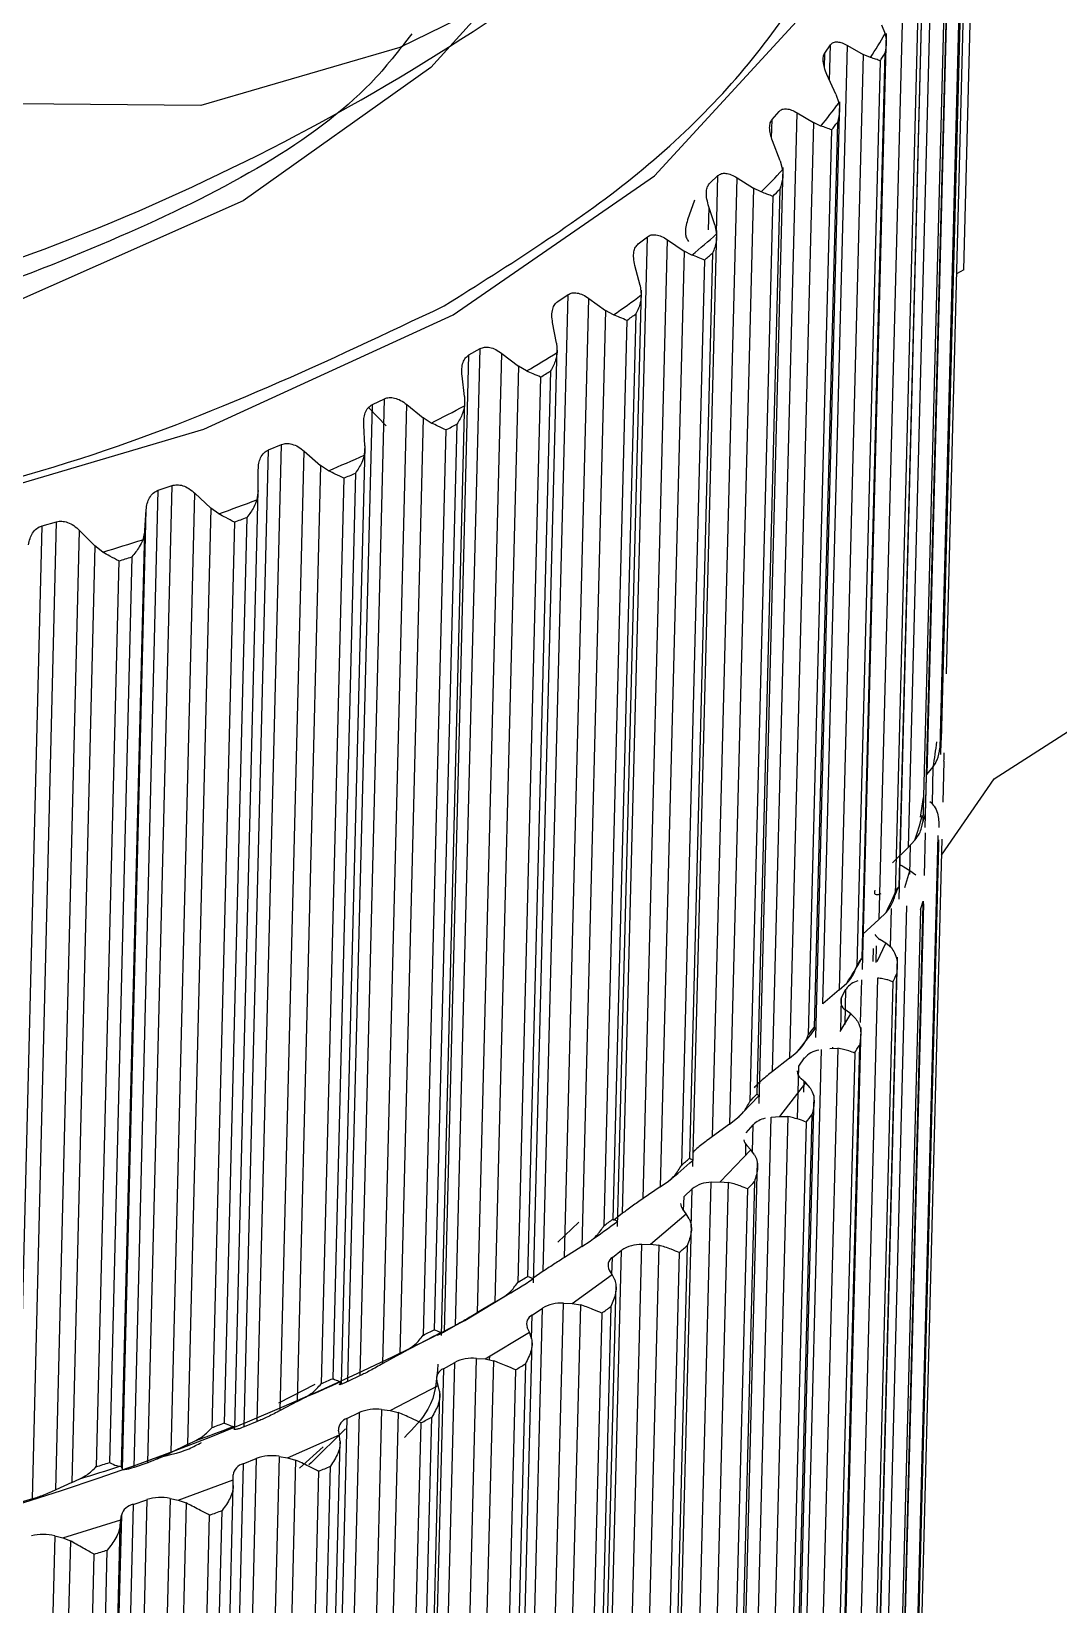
# Model space of a CAD drawing. Header units: millimetres. Extents: x 0 to 279, y 0 to 216.
# Drawn here: x 105.188 to 106.463, y 48.373 to 50.326 of the extents above; entities that cross this region are included whole.
import ezdxf

# ---------------------------------------------------------------- set-up
doc = ezdxf.new("R2010")
doc.units = ezdxf.units.MM

msp = doc.modelspace()

# ---------------------------------------------------------------- linework, layer by layer
at = {"color": 7, "linetype": 'Continuous', "lineweight": 25}
for p, q in [((106.3524, 50.6514), (106.3234, 49.5285)), ((106.3168, 49.4282), (106.3468, 50.5897)), ((106.3292, 50.5648), (106.2993, 49.4036)), ((106.3446, 50.5591), (106.3157, 49.4361)), ((106.3462, 50.5693), (106.3172, 49.4463)), ((106.2974, 49.3378), (106.3274, 50.4995)), ((106.3265, 50.4778), (106.2975, 49.3545)), ((106.3453, 50.0303), (106.3571, 50.4894)), ((106.3061, 50.474), (106.2762, 49.3127)), ((106.3235, 50.4676), (106.2945, 49.3444)), ((106.2649, 49.2487), (106.2948, 50.4106)), ((106.2698, 50.3848), (106.2399, 49.2233)), ((106.2935, 50.3875), (106.2645, 49.2641)), ((106.289, 50.3776), (106.2601, 49.2542)), ((106.2195, 49.1615), (106.2494, 50.3236)), ((106.2429, 50.3343), (106.2475, 50.3233)), ((106.1701, 49.1187), (106.2007, 50.309)), ((106.1727, 50.2994), (106.1799, 50.3097)), ((106.2007, 50.309), (106.2205, 50.2976)), ((106.2205, 50.2976), (106.1906, 49.136)), ((106.2414, 50.2895), (106.2125, 49.1659)), ((106.2473, 50.2992), (106.2185, 49.1756)), ((106.2294, 50.2938), (106.2205, 50.2976)), ((106.1863, 50.2485), (106.1754, 50.2727)), ((106.1863, 50.2485), (106.1901, 50.2374)), ((106.1073, 50.217), (106.116, 50.2269)), ((106.1078, 49.0348), (106.1383, 50.2252)), ((106.1383, 50.2252), (106.1585, 50.213)), ((106.1615, 49.0768), (106.1913, 50.239)), ((106.1585, 50.213), (106.1287, 49.0512)), ((106.1678, 50.2088), (106.1585, 50.213)), ((106.1884, 50.2133), (106.1595, 49.0895)), ((106.1172, 50.1657), (106.1078, 50.1903)), ((106.181, 50.2039), (106.1522, 49.0802)), ((106.1172, 50.1657), (106.1203, 50.1543)), ((106.0299, 50.1378), (106.04, 50.1473)), ((106.0912, 48.995), (106.1209, 50.1573)), ((106.0333, 48.9541), (106.0637, 50.1446)), ((106.0842, 50.1315), (106.0545, 48.9695)), ((106.0637, 50.1446), (106.0842, 50.1315)), ((106.0938, 50.1269), (106.0842, 50.1315)), ((106.1169, 50.1304), (106.0882, 49.0065)), ((106.0111, 50.1167), (106.0024, 50.0922)), ((106.036, 50.0862), (106.0281, 50.1111)), ((106.1082, 50.1214), (106.0795, 48.9975)), ((105.9217, 48.8586), (105.9525, 50.0713)), ((105.941, 50.0623), (105.9525, 50.0713)), ((105.9471, 48.8769), (105.9774, 50.0676)), ((105.9774, 50.0676), (105.9981, 50.0536)), ((106.0103, 48.9654), (106.0387, 50.0791)), ((106.036, 50.0862), (106.0384, 50.0747)), ((105.9981, 50.0536), (105.9685, 48.8915)), ((106.0078, 50.0486), (105.9981, 50.0536)), ((106.0334, 50.051), (106.0047, 48.9269)), ((105.9433, 50.0106), (105.9369, 50.0358)), ((106.0234, 50.0424), (105.9947, 48.9183)), ((106.3453, 50.0303), (106.3362, 50.0252)), ((105.9433, 50.0106), (105.9449, 49.9991)), ((105.8232, 48.7866), (105.8539, 49.9996)), ((105.8412, 49.9911), (105.8539, 49.9996)), ((105.8497, 48.8039), (105.8799, 49.9947)), ((105.8799, 49.9947), (105.9006, 49.9798)), ((105.9167, 48.8893), (105.945, 50.0049)), ((105.9006, 49.9798), (105.8711, 48.8175)), ((105.9105, 49.9743), (105.9006, 49.9798)), ((105.9383, 49.9755), (105.9097, 48.8514)), ((105.8396, 49.9393), (105.8348, 49.9648)), ((105.927, 49.9674), (105.8985, 48.8432)), ((105.7143, 48.7193), (105.7449, 49.9324)), ((105.7309, 49.9245), (105.7449, 49.9324)), ((105.8112, 48.7722), (105.8406, 49.935)), ((105.8396, 49.9393), (105.8403, 49.9278)), ((105.7004, 48.7114), (105.7309, 49.9245)), ((105.7417, 48.7354), (105.7718, 49.9264)), ((105.7718, 49.9264), (105.7924, 49.9106)), ((105.7255, 49.8729), (105.7223, 49.8986)), ((105.7924, 49.9106), (105.7631, 48.7481)), ((105.8198, 49.897), (105.7914, 48.7727)), ((105.8024, 49.9047), (105.7924, 49.9106)), ((105.8323, 49.9046), (105.8038, 48.7803)), ((105.7255, 49.8729), (105.7255, 49.8614)), ((105.5806, 48.6497), (105.611, 49.8629)), ((105.5957, 48.657), (105.6262, 49.8702)), ((105.611, 49.8629), (105.6262, 49.8702)), ((105.6238, 48.6719), (105.6537, 49.863)), ((105.6537, 49.863), (105.6742, 49.8463)), ((105.6967, 48.707), (105.726, 49.8699)), ((105.6018, 49.8117), (105.6003, 49.8375)), ((105.6742, 49.8463), (105.645, 48.6838)), ((105.6842, 49.84), (105.6742, 49.8463)), ((105.7159, 49.8385), (105.6876, 48.7141)), ((105.4681, 48.6001), (105.4984, 49.8134)), ((105.4822, 49.8068), (105.4984, 49.8134)), ((105.7024, 49.8315), (105.6741, 48.7071)), ((105.4519, 48.5935), (105.4822, 49.8068)), ((105.4967, 48.6138), (105.5265, 49.805)), ((105.5265, 49.805), (105.5466, 49.7874)), ((105.5728, 48.6471), (105.6019, 49.8101)), ((105.6018, 49.8117), (105.601, 49.8002)), ((105.4692, 49.7561), (105.4693, 49.7819)), ((105.5466, 49.7874), (105.5175, 48.6248)), ((105.5566, 49.7807), (105.5466, 49.7874)), ((105.59, 49.7778), (105.5618, 48.6533)), ((105.3151, 48.5431), (105.3452, 49.7565)), ((105.3322, 48.5489), (105.3623, 49.7624)), ((105.3452, 49.7565), (105.3623, 49.7624)), ((105.4402, 48.5928), (105.4692, 49.7559)), ((105.4692, 49.7561), (105.4676, 49.7447)), ((105.5754, 49.7714), (105.5473, 48.6468)), ((105.3612, 48.5614), (105.3908, 49.7528)), ((105.3908, 49.7528), (105.4105, 49.7343)), ((105.1889, 48.5039), (105.2189, 49.7174)), ((105.2009, 49.7124), (105.2189, 49.7174)), ((105.3008, 48.5408), (105.3303, 49.7322)), ((105.3285, 49.7065), (105.3303, 49.7322)), ((105.4105, 49.7343), (105.3816, 48.5716)), ((105.4203, 49.7271), (105.4105, 49.7343)), ((105.4397, 49.717), (105.4117, 48.5924)), ((105.4552, 49.7228), (105.4272, 48.5981)), ((105.171, 48.4988), (105.2009, 49.7124)), ((105.2182, 48.5151), (105.2476, 49.7066)), ((105.2476, 49.7066), (105.2666, 49.6873)), ((105.2997, 48.5437), (105.3285, 49.7065)), ((105.3285, 49.7065), (105.3261, 49.6951)), ((105.2666, 49.6873), (105.2379, 48.5245)), ((105.2763, 49.6797), (105.2666, 49.6873)), ((105.2962, 49.6688), (105.2683, 48.544)), ((105.3125, 49.6738), (105.2846, 48.549)), ((106.2993, 49.4036), (106.3072, 49.413)), ((106.3206, 49.4201), (106.3193, 49.3691)), ((106.2917, 49.3504), (106.2954, 49.3751)), ((106.3129, 49.3276), (106.2732, 47.7884)), ((106.2762, 49.3127), (106.2569, 49.2938)), ((106.2743, 47.7806), (106.3141, 49.3223)), ((106.2762, 49.3127), (106.2846, 49.3218)), ((106.3181, 49.3233), (106.2809, 47.8811)), ((106.2784, 49.284), (106.2707, 49.2883)), ((106.2722, 49.2632), (106.2784, 49.284)), ((106.2857, 49.2786), (106.2784, 49.284)), ((106.2743, 49.2403), (106.2337, 47.6648)), ((106.2399, 49.2233), (106.2488, 49.232)), ((106.2917, 49.236), (106.252, 47.6965)), ((106.2549, 47.69), (106.295, 49.2427)), ((106.2947, 49.2461), (106.255, 47.7066)), ((106.2399, 49.2233), (106.2199, 49.2053)), ((106.2379, 49.1711), (106.2483, 49.1942)), ((106.2483, 49.1942), (106.2412, 49.1988)), ((106.255, 49.1885), (106.2483, 49.1942)), ((106.2225, 47.6006), (106.2631, 49.1767)), ((106.238, 49.1508), (106.1975, 47.5752)), ((106.2617, 49.1556), (106.2221, 47.616)), ((106.1906, 49.136), (106.1701, 49.1187)), ((106.1906, 49.136), (106.1999, 49.1442)), ((106.1934, 49.1266), (106.199, 49.1371)), ((106.2573, 49.1457), (106.2176, 47.606)), ((106.2051, 49.1062), (106.1987, 49.111)), ((106.1918, 49.0843), (106.2051, 49.1062)), ((106.2112, 49.1002), (106.2051, 49.1062)), ((106.1772, 47.5132), (106.2177, 49.0895)), ((106.1278, 47.4704), (106.1687, 49.0619)), ((106.1287, 49.0512), (106.1383, 49.0591)), ((106.1405, 49.0412), (106.1476, 49.0515)), ((106.1888, 49.0635), (106.1483, 47.4876)), ((106.2098, 49.0574), (106.1702, 47.5175)), ((106.2157, 49.0671), (106.1761, 47.5272)), ((106.179, 49.0634), (106.1888, 49.0635)), ((106.1287, 49.0512), (106.1078, 49.0348)), ((106.1169, 48.979), (106.1492, 49.0205)), ((106.1492, 49.0205), (106.1435, 49.0255)), ((106.1546, 49.0143), (106.1492, 49.0205)), ((106.1192, 47.4282), (106.1597, 49.0047)), ((106.0545, 48.9695), (106.0644, 48.977)), ((106.0656, 47.3862), (106.1063, 48.9779)), ((106.1269, 48.9787), (106.0865, 47.4026)), ((106.1063, 48.9779), (106.1169, 48.979)), ((106.1169, 48.979), (106.1269, 48.9787)), ((106.1568, 48.981), (106.1173, 47.4409)), ((106.009, 48.9166), (106.0103, 48.9654)), ((106.0545, 48.9695), (106.0333, 48.9541)), ((106.0752, 48.9586), (106.0838, 48.9685)), ((106.1494, 48.9717), (106.1099, 47.4315)), ((106.0426, 48.8978), (106.0809, 48.9376)), ((106.0809, 48.9376), (106.0759, 48.9429)), ((106.0856, 48.9312), (106.0809, 48.9376)), ((106.049, 47.3462), (106.0893, 48.9229)), ((105.9685, 48.8915), (105.9786, 48.8985)), ((105.9912, 47.3052), (106.0318, 48.8972)), ((106.0527, 48.897), (106.0124, 47.3207)), ((106.0318, 48.8972), (106.0426, 48.8978)), ((106.0426, 48.8978), (106.0527, 48.897)), ((106.0854, 48.898), (106.046, 47.3576)), ((105.9155, 48.8422), (105.9167, 48.8893)), ((105.9685, 48.8915), (105.9471, 48.8769)), ((105.9979, 48.8793), (106.0079, 48.8888)), ((106.0767, 48.8889), (106.0373, 47.3486)), ((105.9217, 48.8586), (105.9102, 48.8496)), ((105.9564, 48.8201), (106.0005, 48.8581)), ((106.0005, 48.8581), (105.9963, 48.8636)), ((106.0045, 48.8516), (106.0005, 48.8581)), ((105.9682, 47.3162), (106.0072, 48.8445)), ((105.8711, 48.8175), (105.8497, 48.8039)), ((105.8711, 48.8175), (105.8814, 48.8241)), ((105.9051, 47.2279), (105.9456, 48.82)), ((105.9666, 48.8189), (105.9265, 47.2424)), ((105.9456, 48.82), (105.9564, 48.8201)), ((105.9564, 48.8201), (105.9666, 48.8189)), ((106.0019, 48.8184), (105.9627, 47.2778)), ((105.8798, 47.2095), (105.9205, 48.8127)), ((105.9091, 48.8037), (105.9205, 48.8127)), ((105.992, 48.8098), (105.9527, 47.2692)), ((105.8232, 48.7866), (105.8105, 48.7782)), ((105.8591, 48.7466), (105.9087, 48.7825)), ((105.9087, 48.7825), (105.9052, 48.7881)), ((105.9119, 48.7758), (105.9087, 48.7825)), ((105.726, 48.7256), (105.7839, 48.7606)), ((105.8748, 47.24), (105.9136, 48.7701)), ((105.7631, 48.7481), (105.7417, 48.7354)), ((105.7631, 48.7481), (105.7734, 48.7543)), ((105.7815, 47.1374), (105.8221, 48.7407)), ((105.8079, 47.1546), (105.8482, 48.7469)), ((105.8093, 48.7323), (105.8221, 48.7407)), ((105.8693, 48.745), (105.8293, 47.1682)), ((105.8482, 48.7469), (105.8591, 48.7466)), ((105.8591, 48.7466), (105.8693, 48.745)), ((105.907, 48.7428), (105.8679, 47.202)), ((105.8958, 48.7347), (105.8566, 47.1939)), ((105.6924, 48.7075), (105.6962, 48.7104)), ((105.6965, 48.7109), (105.6962, 48.7104)), ((105.7143, 48.7193), (105.7004, 48.7114)), ((105.7511, 48.6777), (105.8059, 48.7112)), ((105.7694, 47.1227), (105.8093, 48.7001)), ((105.8059, 48.7112), (105.8032, 48.717)), ((105.8083, 48.7044), (105.8059, 48.7112)), ((105.645, 48.6838), (105.6238, 48.6719)), ((105.645, 48.6838), (105.6553, 48.6895)), ((105.7566, 48.6765), (105.7567, 48.6811)), ((105.6992, 48.6655), (105.6588, 47.062)), ((105.6728, 47.0699), (105.7132, 48.6734)), ((105.6992, 48.6655), (105.7132, 48.6734)), ((105.7001, 47.0859), (105.7403, 48.6784)), ((105.7612, 48.6756), (105.7214, 47.0987)), ((105.7403, 48.6784), (105.7511, 48.6777)), ((105.7887, 48.6641), (105.7497, 47.1231)), ((105.7511, 48.6777), (105.7612, 48.6756)), ((105.8011, 48.6717), (105.7621, 47.1308)), ((105.4948, 48.6233), (105.5401, 48.6465)), ((105.5704, 48.6463), (105.5727, 48.6491)), ((105.5721, 48.6497), (105.5727, 48.6491)), ((105.5957, 48.657), (105.5806, 48.6497)), ((105.6331, 48.6137), (105.6927, 48.6447)), ((105.6927, 48.6447), (105.6909, 48.6506)), ((105.6944, 48.6379), (105.6927, 48.6447)), ((105.5175, 48.6248), (105.4967, 48.6138)), ((105.5175, 48.6248), (105.5278, 48.6301)), ((105.6551, 47.0574), (105.6949, 48.6349)), ((105.5795, 48.6038), (105.5393, 47.0001)), ((105.5946, 48.6111), (105.5543, 47.0074)), ((105.5795, 48.6038), (105.5946, 48.6111)), ((105.6224, 48.6149), (105.5824, 47.0222)), ((105.6431, 48.6112), (105.6035, 47.0341)), ((105.6224, 48.6149), (105.6331, 48.6137)), ((105.6331, 48.6137), (105.6431, 48.6112)), ((105.6461, 47.0644), (105.6849, 48.6055)), ((105.4389, 48.594), (105.4402, 48.5934)), ((105.4396, 48.5906), (105.4402, 48.5934)), ((105.4681, 48.6001), (105.4519, 48.5935)), ((105.5058, 48.5551), (105.57, 48.5835)), ((105.57, 48.5835), (105.569, 48.5893)), ((105.5708, 48.5765), (105.57, 48.5835)), ((105.6326, 47.0573), (105.6714, 48.5985)), ((105.3816, 48.5716), (105.3612, 48.5614)), ((105.3816, 48.5716), (105.3917, 48.5764)), ((105.5204, 48.5423), (105.55, 48.5688)), ((105.5314, 46.9973), (105.571, 48.575)), ((105.2976, 48.5444), (105.2997, 48.5437)), ((105.3008, 48.5408), (105.2997, 48.5437)), ((105.3322, 48.5489), (105.3151, 48.5431)), ((105.4508, 48.5476), (105.4108, 46.9438)), ((105.4669, 48.5542), (105.4269, 46.9503)), ((105.4508, 48.5476), (105.4669, 48.5542)), ((105.4953, 48.5568), (105.4555, 46.964)), ((105.5157, 48.5522), (105.4763, 46.9749)), ((105.4953, 48.5568), (105.5058, 48.5551)), ((105.5058, 48.5551), (105.5157, 48.5522)), ((105.5205, 47.0034), (105.5591, 48.5447)), ((105.2379, 48.5245), (105.2182, 48.5151)), ((105.2379, 48.5245), (105.2479, 48.5289)), ((105.3701, 48.5023), (105.4383, 48.5278)), ((105.4383, 48.5278), (105.4382, 48.5337)), ((105.4384, 48.5208), (105.4383, 48.5278)), ((105.506, 46.9969), (105.5446, 48.5382)), ((105.3991, 46.9428), (105.4384, 48.5207)), ((105.1889, 48.5039), (105.171, 48.4988)), ((105.314, 48.4972), (105.2742, 46.8932)), ((105.3311, 48.503), (105.2912, 46.899)), ((105.314, 48.4972), (105.3311, 48.503)), ((105.3598, 48.5045), (105.3202, 46.9115)), ((105.3798, 48.499), (105.3405, 46.9216)), ((105.3598, 48.5045), (105.3701, 48.5023)), ((105.3701, 48.5023), (105.3798, 48.499)), ((105.3861, 46.9481), (105.4245, 48.4895)), ((105.2267, 48.4556), (105.2986, 48.478)), ((105.2588, 46.8936), (105.2979, 48.4711)), ((105.2994, 48.4839), (105.2599, 46.8908)), ((105.2979, 48.4711), (105.2986, 48.478)), ((105.2986, 48.478), (105.2994, 48.4839)), ((105.3707, 46.9423), (105.409, 48.4838)), ((105.2168, 48.4582), (105.1774, 46.8651)), ((105.2361, 48.4519), (105.1971, 46.8743)), ((105.2168, 48.4582), (105.2267, 48.4556)), ((105.2267, 48.4556), (105.2361, 48.4519)), ((105.2275, 46.8938), (105.2656, 48.4354)), ((105.2437, 46.8989), (105.2819, 48.4404))]:
    msp.add_line(p, q, dxfattribs=at)
at = {"color": 8, "linetype": 'Continuous', "lineweight": 25}
for p, q in [((106.1787, 50.2654), (106.1799, 50.3097)), ((106.1723, 50.2812), (106.1727, 50.2994)), ((106.1067, 50.1936), (106.1073, 50.217)), ((106.0382, 50.0756), (106.04, 50.1473)), ((106.0285, 50.0797), (106.0292, 50.1077)), ((105.6281, 49.8367), (105.6062, 49.8592)), ((106.3069, 49.4126), (106.3058, 49.3671)), ((106.2974, 49.3312), (106.296, 49.2781)), ((106.3138, 49.3152), (106.2747, 47.7987)), ((106.2781, 49.2799), (106.279, 49.3158)), ((106.2542, 49.1892), (106.2554, 49.237)), ((106.2951, 49.2429), (106.2568, 47.756)), ((106.2363, 49.1701), (106.2369, 49.1906)), ((106.2326, 49.1711), (106.233, 49.1873)), ((106.1979, 49.0931), (106.199, 49.1371)), ((106.2171, 49.0956), (106.2185, 49.1484)), ((106.1924, 49.0853), (106.1934, 49.1266)), ((106.1826, 49.0634), (106.1826, 49.065)), ((106.1388, 48.9757), (106.1405, 49.0412)), ((106.1465, 49.0089), (106.1469, 49.0225)), ((106.0829, 48.9348), (106.0838, 48.9685)), ((106.0745, 48.9309), (106.0748, 48.9441)), ((105.9974, 48.8621), (105.9979, 48.8793)), ((106.0067, 48.8411), (106.0079, 48.8888)), ((105.8413, 48.8229), (105.8674, 48.8475)), ((105.9085, 48.7827), (105.9091, 48.8037)), ((105.8086, 48.7026), (105.8093, 48.7323))]:
    msp.add_line(p, q, dxfattribs=at)
at = {"color": 8, "linetype": 'Continuous', "lineweight": 25, "flags": 128}
for points in [[(105.7696, 50.3677), (105.6452, 50.3062), (105.3981, 50.2342), (105.1701, 50.2365), (104.9716, 50.3132), (104.8122, 50.4608), (104.6993, 50.6725), (104.6382, 50.9385), (104.6319, 51.2462), (104.6808, 51.5813), (104.7826, 51.9281), (104.9325, 52.2702), (105.1235, 52.5915), (105.3466, 52.8769), (105.5912, 53.113), (105.8459, 53.2887)], [(102.0758, 50.8936), (102.0716, 50.7786), (102.1248, 50.557), (102.2569, 50.3437), (102.4628, 50.1468), (102.7347, 49.9742), (103.0622, 49.8323), (103.4328, 49.7268), (103.8319, 49.6619), (104.2443, 49.6399), (104.6539, 49.6619), (105.0448, 49.7268), (105.4019, 49.8323), (105.7114, 49.9742), (105.9613, 50.1468), (106.1421, 50.3437), (106.247, 50.557), (106.2724, 50.7716)]]:
    msp.add_lwpolyline(points, dxfattribs=at)
at = {"color": 7, "linetype": 'Continuous', "lineweight": 25, "flags": 128}
for points in [[(105.7988, 50.409), (105.6834, 50.2815), (105.4505, 50.1159), (105.1532, 49.9837), (104.8065, 49.8917), (104.4276, 49.8444), (104.0359, 49.8444), (103.6511, 49.8917), (103.2926, 49.9837), (102.9784, 50.1159)], [(106.3176, 49.3032), (106.383, 49.3981), (106.5283, 49.4911), (106.7108, 49.5045), (106.9119, 49.437), (107.1112, 49.2954), (107.2883, 49.0939), (107.4252, 48.8532), (107.5078, 48.5978)], [(106.2707, 49.2883), (106.2682, 49.2899), (106.266, 49.2915)], [(105.5777, 48.5908), (105.5351, 48.5489), (105.532, 48.5461)]]:
    msp.add_lwpolyline(points, dxfattribs=at)
at = {"color": 7, "linetype": 'Continuous', "lineweight": 25}
for centre, radius, start, end in [((104.2227, 52.6476), 2.771, 289.9732, 313.9846), ((105.5146, 50.7519), 0.849, 327.3483, 329.6835), ((105.5182, 50.739), 0.8515, 328.1359, 328.8992), ((105.4085, 50.826), 0.9785, 320.8924, 323.0174), ((105.4119, 50.8133), 0.9813, 321.6093, 322.3039), ((105.2878, 50.9316), 1.1389, 315.0465, 316.9673), ((105.2908, 50.9192), 1.1422, 315.6945, 316.3224), ((105.1573, 51.0704), 1.3295, 309.7709, 311.5038), ((105.16, 51.0585), 1.3334, 310.3556, 310.9221), ((105.0225, 51.2422), 1.548, 305.0072, 306.5733), ((105.0247, 51.2308), 1.5525, 305.5357, 306.0476), ((104.8885, 51.4445), 1.7907, 300.6905, 302.112), ((104.8903, 51.4336), 1.7959, 301.1702, 301.6348), ((104.7601, 51.6727), 2.0525, 296.7571, 298.0552), ((104.7616, 51.6625), 2.0585, 297.1951, 297.6195), ((104.6418, 51.9204), 2.3271, 293.1481, 294.3421), ((104.6429, 51.9109), 2.3339, 293.5509, 293.9412), ((104.5369, 52.1797), 2.6068, 289.8106, 290.9178), ((104.5377, 52.1709), 2.6144, 290.1841, 290.546), ((104.4479, 52.4414), 2.8833, 286.6985, 287.7339), ((104.4484, 52.4334), 2.8917, 287.0478, 287.3862), ((105.6695, 49.5239), 0.6473, 350.1332, 352.9302), ((105.6745, 49.5367), 0.6491, 351.0753, 351.9896), ((105.681, 49.4273), 0.6397, 359.3604, 0.2835), ((105.6322, 49.5326), 0.6856, 342.0937, 344.786), ((105.637, 49.5454), 0.6876, 343.0003, 343.8804), ((105.5689, 49.5565), 0.7534, 334.4835, 337.0125), ((105.5735, 49.5695), 0.7555, 335.3348, 336.1615), ((105.6339, 49.437), 0.6878, 343.0046, 343.8845), ((106.2512, 49.2155), 0.0195, 212.4916, 239.1413), ((105.4825, 49.6026), 0.8513, 327.4269, 329.7585), ((105.4869, 49.6156), 0.8537, 328.2115, 328.9737), ((105.5704, 49.461), 0.7558, 335.3409, 336.1674), ((106.2197, 49.1228), 0.0251, 103.8996, 145.2147), ((106.2045, 49.1216), 0.0121, 155.863, 241.2777), ((105.3769, 49.6761), 0.9801, 320.9778, 323.101), ((105.381, 49.6894), 0.9829, 321.6921, 322.3862), ((106.1698, 49.0321), 0.0294, 99.1385, 138.9101), ((105.4838, 49.5072), 0.8539, 328.2188, 328.9809), ((106.1511, 49.0357), 0.0127, 181.4338, 232.7854), ((105.2566, 49.781), 1.1397, 315.1343, 317.0547), ((105.2603, 49.7946), 1.143, 315.7802, 316.408), ((106.1047, 48.9477), 0.0295, 101.6774, 135.1469), ((105.378, 49.5809), 0.983, 321.7001, 322.3941), ((106.0848, 48.952), 0.0127, 190.1133, 225.5799), ((105.1267, 49.9189), 1.3293, 309.8576, 311.5912), ((105.13, 49.9329), 1.3331, 310.4406, 311.0073), ((106.0321, 48.8583), 0.0389, 90.3269, 128.3574), ((105.2574, 49.686), 1.1431, 315.7885, 316.4162), ((106.005, 48.8709), 0.0113, 179.8971, 219.821), ((104.9923, 50.0895), 1.5465, 305.0904, 306.6579), ((104.9952, 50.1041), 1.551, 305.6174, 306.1298), ((105.9445, 48.7773), 0.0427, 88.4251, 124.0862), ((105.1271, 49.8243), 1.3331, 310.4488, 311.0155), ((105.915, 48.794), 0.0114, 121.4537, 210.6761), ((104.8613, 50.3056), 1.793, 301.247, 301.7123), ((104.8588, 50.2904), 1.7877, 300.7685, 302.1918), ((105.8454, 48.7006), 0.0464, 86.4848, 120.2108), ((104.9924, 49.9953), 1.5509, 305.6253, 306.1377), ((104.1895, 51.6678), 3.3192, 243.4612, 297.5749), ((105.8145, 48.7213), 0.0121, 115.5385, 200.9115), ((104.731, 50.517), 2.048, 296.8287, 298.129), ((104.7331, 50.5329), 2.0541, 297.2658, 297.6908), ((105.7039, 48.6531), 0.0133, 110.7893, 190.98), ((105.7355, 48.629), 0.0497, 84.4963, 116.6723), ((104.8585, 50.1967), 1.7928, 301.2544, 301.7197), ((104.613, 50.7631), 2.3208, 293.2125, 294.409), ((104.6148, 50.7797), 2.3278, 293.6147, 294.0058), ((105.5838, 48.5897), 0.0148, 107.0205, 181.2431), ((105.6155, 48.5628), 0.0526, 82.4498, 113.4195), ((104.7303, 50.4239), 2.0537, 297.2726, 297.6977), ((104.5085, 51.0205), 2.5988, 289.8676, 290.9773), ((104.51, 51.038), 2.6065, 290.2406, 290.6034), ((104.4199, 51.2805), 2.8734, 286.7478, 287.7858), ((104.421, 51.2987), 2.8821, 287.0967, 287.436), ((105.4548, 48.5313), 0.0168, 103.9939, 171.9866), ((105.4861, 48.5027), 0.0549, 80.3342, 110.409), ((104.6121, 50.6705), 2.3272, 293.6209, 294.012), ((105.3482, 48.4491), 0.0566, 78.1372, 107.6038), ((105.3178, 48.4784), 0.0192, 101.4782, 163.3968), ((104.5073, 50.9286), 2.6058, 290.2461, 290.6089), ((105.2027, 48.4023), 0.0576, 75.8439, 104.9724), ((104.4184, 51.1891), 2.8811, 287.1015, 287.4408)]:
    msp.add_arc(centre, radius, start, end, dxfattribs=at)
at = {"color": 8, "linetype": 'Continuous', "lineweight": 25}
for points, knots in [([(102.1103, 50.8847), (102.1006, 50.8512), (102.0582, 50.704), (102.1808, 50.441), (102.4584, 50.1424), (102.8796, 49.902), (103.4076, 49.729), (104.0291, 49.6414), (104.6706, 49.6605), (105.2575, 49.7752), (105.5563, 49.9172), (105.7002, 49.9855)], [0, 0, 0, 0, 0.037101, 0.16301, 0.283251, 0.394859, 0.512164, 0.636768, 0.76334, 0.886037, 1, 1, 1, 1]), ([(105.7002, 49.9855), (105.7819, 50.0369), (105.9501, 50.1427), (106.1318, 50.3362), (106.237, 50.5525), (106.2767, 50.7082), (106.2561, 50.7863), (106.2558, 50.7875)], [0, 0, 0, 0, 0.232097, 0.478096, 0.734323, 0.995987, 1, 1, 1, 1]), ([(105.6599, 50.3231), (105.6439, 50.3025), (105.5687, 50.2056), (105.3118, 50.0664), (104.9066, 49.9231), (104.4066, 49.8523), (103.882, 49.8677), (103.3913, 49.9612), (103.1328, 50.0769), (103.0083, 50.1326)], [0, 0, 0, 0, 0.040409, 0.189831, 0.34688, 0.513702, 0.683157, 0.847425, 1, 1, 1, 1]), ([(105.6921, 48.6712), (105.691, 48.652), (105.6892, 48.6197), (105.662, 48.5918), (105.6509, 48.5804)], [0, 0, 0, 0, 0.593627, 1, 1, 1, 1])]:
    msp.add_open_spline(points, degree=3, knots=knots, dxfattribs=at)
at = {"color": 7, "linetype": 'Continuous', "lineweight": 25}
for points, knots in [([(106.2475, 50.3233), (106.2482, 50.3201), (106.2499, 50.3122), (106.2483, 50.304), (106.2473, 50.2992)], [0, 0, 0, 0, 0.4063641, 1, 1, 1, 1]), ([(106.1799, 50.3097), (106.181, 50.3108), (106.1832, 50.3131), (106.1884, 50.3135), (106.1943, 50.3123), (106.1985, 50.3101), (106.2007, 50.309)], [0, 0, 0, 0, 0.236409, 0.485586, 0.733077, 1, 1, 1, 1]), ([(106.1754, 50.2727), (106.1742, 50.2756), (106.172, 50.2812), (106.1706, 50.2888), (106.1706, 50.2952), (106.172, 50.298), (106.1727, 50.2994)], [0, 0, 0, 0, 0.28775, 0.55422, 0.783666, 1, 1, 1, 1]), ([(106.2414, 50.2895), (106.2399, 50.2902), (106.2373, 50.2915), (106.2317, 50.2931), (106.2294, 50.2938)], [0, 0, 0, 0, 0.5936359, 1, 1, 1, 1]), ([(106.116, 50.2269), (106.1172, 50.2279), (106.1197, 50.2301), (106.1253, 50.2303), (106.1316, 50.2289), (106.136, 50.2265), (106.1383, 50.2252)], [0, 0, 0, 0, 0.231036, 0.474113, 0.726954, 1, 1, 1, 1]), ([(106.1901, 50.2374), (106.1906, 50.2341), (106.1918, 50.2262), (106.1896, 50.2181), (106.1884, 50.2133)], [0, 0, 0, 0, 0.406364, 1, 1, 1, 1]), ([(106.1078, 50.1903), (106.1068, 50.1932), (106.1048, 50.1988), (106.104, 50.2065), (106.1047, 50.2129), (106.1065, 50.2156), (106.1073, 50.217)], [0, 0, 0, 0, 0.28775, 0.55422, 0.783666, 1, 1, 1, 1]), ([(106.181, 50.2039), (106.1792, 50.2047), (106.1761, 50.2061), (106.1702, 50.208), (106.1678, 50.2088)], [0, 0, 0, 0, 0.5936359, 1, 1, 1, 1]), ([(106.04, 50.1473), (106.0414, 50.1482), (106.0442, 50.1502), (106.0501, 50.1503), (106.0567, 50.1486), (106.0613, 50.146), (106.0637, 50.1446)], [0, 0, 0, 0, 0.226656, 0.465275, 0.722414, 1, 1, 1, 1]), ([(106.1203, 50.1543), (106.1205, 50.1511), (106.1211, 50.1431), (106.1185, 50.1351), (106.1169, 50.1304)], [0, 0, 0, 0, 0.4063641, 1, 1, 1, 1]), ([(106.0281, 50.1111), (106.0273, 50.1141), (106.0257, 50.1198), (106.0255, 50.1275), (106.0267, 50.1338), (106.0289, 50.1365), (106.0299, 50.1378)], [0, 0, 0, 0, 0.28775, 0.55422, 0.783666, 1, 1, 1, 1]), ([(106.1082, 50.1214), (106.1061, 50.1223), (106.1025, 50.1238), (106.0963, 50.126), (106.0938, 50.1269)], [0, 0, 0, 0, 0.593636, 1, 1, 1, 1]), ([(106.0024, 50.0922), (106.0015, 50.0893), (105.9998, 50.0837), (105.9994, 50.0761), (106.0004, 50.0697), (106.0026, 50.067), (106.0036, 50.0656)], [0, 0, 0, 0, 0.28775, 0.55422, 0.783666, 1, 1, 1, 1]), ([(105.9525, 50.0713), (105.954, 50.0722), (105.9571, 50.074), (105.9633, 50.0739), (105.9702, 50.072), (105.9749, 50.0691), (105.9774, 50.0676)], [0, 0, 0, 0, 0.2228192, 0.4580113, 0.718705, 1, 1, 1, 1]), ([(106.0384, 50.0747), (106.0384, 50.0715), (106.0384, 50.0635), (106.0352, 50.0556), (106.0334, 50.051)], [0, 0, 0, 0, 0.406364, 1, 1, 1, 1]), ([(105.9369, 50.0358), (105.9363, 50.0388), (105.9351, 50.0446), (105.9355, 50.0523), (105.9373, 50.0585), (105.9398, 50.0611), (105.941, 50.0623)], [0, 0, 0, 0, 0.28775, 0.55422, 0.783666, 1, 1, 1, 1]), ([(106.0234, 50.0424), (106.021, 50.0434), (106.017, 50.0451), (106.0105, 50.0476), (106.0078, 50.0486)], [0, 0, 0, 0, 0.5936359, 1, 1, 1, 1]), ([(105.8348, 49.9648), (105.8344, 49.9678), (105.8335, 49.9736), (105.8346, 49.9813), (105.837, 49.9874), (105.8398, 49.9899), (105.8412, 49.9911)], [0, 0, 0, 0, 0.28775, 0.55422, 0.783666, 1, 1, 1, 1]), ([(105.8539, 49.9996), (105.8556, 50.0004), (105.8589, 50.002), (105.8654, 50.0017), (105.8726, 49.9994), (105.8774, 49.9963), (105.8799, 49.9947)], [0, 0, 0, 0, 0.219436, 0.451726, 0.715439, 1, 1, 1, 1]), ([(105.9449, 49.9991), (105.9446, 49.9958), (105.9441, 49.9879), (105.9405, 49.9801), (105.9383, 49.9755)], [0, 0, 0, 0, 0.4063641, 1, 1, 1, 1]), ([(105.927, 49.9674), (105.9244, 49.9686), (105.92, 49.9705), (105.9133, 49.9732), (105.9105, 49.9743)], [0, 0, 0, 0, 0.593636, 1, 1, 1, 1]), ([(105.7449, 49.9324), (105.7467, 49.9331), (105.7503, 49.9346), (105.757, 49.934), (105.7644, 49.9315), (105.7693, 49.9281), (105.7718, 49.9264)], [0, 0, 0, 0, 0.216357, 0.445782, 0.71228, 1, 1, 1, 1]), ([(105.7223, 49.8986), (105.7221, 49.9016), (105.7217, 49.9074), (105.7233, 49.915), (105.7263, 49.921), (105.7294, 49.9234), (105.7309, 49.9245)], [0, 0, 0, 0, 0.28775, 0.55422, 0.783666, 1, 1, 1, 1]), ([(105.8403, 49.9278), (105.8399, 49.9246), (105.8388, 49.9167), (105.8347, 49.9091), (105.8323, 49.9046)], [0, 0, 0, 0, 0.406364, 1, 1, 1, 1]), ([(105.8198, 49.897), (105.817, 49.8983), (105.8122, 49.9004), (105.8052, 49.9034), (105.8024, 49.9047)], [0, 0, 0, 0, 0.593636, 1, 1, 1, 1]), ([(105.6003, 49.8375), (105.6002, 49.8402), (105.6002, 49.8454), (105.602, 49.8528), (105.6053, 49.8592), (105.6092, 49.8617), (105.611, 49.8629)], [0, 0, 0, 0, 0.258795, 0.4991279, 0.7566212, 1, 1, 1, 1]), ([(105.6262, 49.8702), (105.628, 49.8708), (105.6319, 49.8721), (105.6389, 49.8712), (105.6464, 49.8684), (105.6512, 49.8648), (105.6537, 49.863)], [0, 0, 0, 0, 0.216357, 0.445782, 0.71228, 1, 1, 1, 1]), ([(105.7255, 49.8614), (105.7248, 49.8582), (105.7231, 49.8503), (105.7186, 49.8429), (105.7159, 49.8385)], [0, 0, 0, 0, 0.406364, 1, 1, 1, 1]), ([(105.7024, 49.8315), (105.6993, 49.8329), (105.6941, 49.8353), (105.6871, 49.8386), (105.6842, 49.84)], [0, 0, 0, 0, 0.593636, 1, 1, 1, 1]), ([(105.4984, 49.8134), (105.5003, 49.8139), (105.5045, 49.8151), (105.5116, 49.8139), (105.5193, 49.8107), (105.524, 49.807), (105.5265, 49.805)], [0, 0, 0, 0, 0.216357, 0.445782, 0.71228, 1, 1, 1, 1]), ([(105.4693, 49.7819), (105.4695, 49.7846), (105.4697, 49.7899), (105.4721, 49.7971), (105.476, 49.8034), (105.4802, 49.8057), (105.4822, 49.8068)], [0, 0, 0, 0, 0.258795, 0.499128, 0.756621, 1, 1, 1, 1]), ([(105.601, 49.8002), (105.6001, 49.797), (105.5978, 49.7893), (105.5929, 49.7821), (105.59, 49.7778)], [0, 0, 0, 0, 0.406364, 1, 1, 1, 1]), ([(105.5754, 49.7714), (105.5722, 49.773), (105.5666, 49.7756), (105.5595, 49.7792), (105.5566, 49.7807)], [0, 0, 0, 0, 0.593636, 1, 1, 1, 1]), ([(105.3303, 49.7322), (105.3306, 49.7349), (105.3312, 49.7401), (105.3342, 49.7473), (105.3386, 49.7534), (105.343, 49.7555), (105.3452, 49.7565)], [0, 0, 0, 0, 0.258795, 0.499128, 0.756621, 1, 1, 1, 1]), ([(105.3623, 49.7624), (105.3644, 49.7628), (105.3687, 49.7638), (105.3761, 49.7623), (105.3837, 49.7588), (105.3884, 49.7548), (105.3908, 49.7528)], [0, 0, 0, 0, 0.2163567, 0.4457821, 0.7122805, 1, 1, 1, 1]), ([(105.4676, 49.7447), (105.4664, 49.7416), (105.4636, 49.7339), (105.4584, 49.7269), (105.4552, 49.7228)], [0, 0, 0, 0, 0.406364, 1, 1, 1, 1]), ([(105.2189, 49.7174), (105.221, 49.7178), (105.2255, 49.7185), (105.233, 49.7167), (105.2407, 49.7129), (105.2452, 49.7087), (105.2476, 49.7066)], [0, 0, 0, 0, 0.216357, 0.445782, 0.71228, 1, 1, 1, 1]), ([(105.4397, 49.717), (105.4363, 49.7187), (105.4305, 49.7216), (105.4233, 49.7255), (105.4203, 49.7271)], [0, 0, 0, 0, 0.593636, 1, 1, 1, 1]), ([(105.1841, 49.6887), (105.1846, 49.6914), (105.1856, 49.6966), (105.189, 49.7036), (105.1939, 49.7095), (105.1986, 49.7114), (105.2009, 49.7124)], [0, 0, 0, 0, 0.258795, 0.499128, 0.756621, 1, 1, 1, 1]), ([(105.2962, 49.6688), (105.2926, 49.6706), (105.2865, 49.6737), (105.2793, 49.678), (105.2763, 49.6797)], [0, 0, 0, 0, 0.5936359, 1, 1, 1, 1]), ([(105.3261, 49.6951), (105.3248, 49.6921), (105.3214, 49.6845), (105.3158, 49.6778), (105.3125, 49.6738)], [0, 0, 0, 0, 0.406364, 1, 1, 1, 1]), ([(106.3072, 49.413), (106.3091, 49.4159), (106.3136, 49.4229), (106.3149, 49.4312), (106.3157, 49.4361)], [0, 0, 0, 0, 0.406364, 1, 1, 1, 1]), ([(106.3032, 49.37), (106.305, 49.3681), (106.3091, 49.3639), (106.314, 49.353), (106.3142, 49.3438), (106.3144, 49.3379)], [0, 0, 0, 0, 0.226196, 0.499289, 1, 1, 1, 1]), ([(106.2846, 49.3218), (106.2866, 49.3245), (106.2916, 49.3314), (106.2934, 49.3396), (106.2945, 49.3444)], [0, 0, 0, 0, 0.406364, 1, 1, 1, 1]), ([(106.2349, 49.26), (106.2346, 49.2588), (106.2339, 49.2565), (106.2352, 49.2547), (106.238, 49.2541), (106.241, 49.2551), (106.2426, 49.2557)], [0, 0, 0, 0, 0.216357, 0.445782, 0.71228, 1, 1, 1, 1]), ([(106.2488, 49.232), (106.2509, 49.2347), (106.2563, 49.2413), (106.2587, 49.2494), (106.2601, 49.2542)], [0, 0, 0, 0, 0.4063641, 1, 1, 1, 1]), ([(106.2645, 49.2641), (106.2651, 49.2636), (106.2659, 49.2626), (106.2634, 49.2624), (106.2624, 49.2623)], [0, 0, 0, 0, 0.593636, 1, 1, 1, 1]), ([(106.255, 49.1885), (106.2565, 49.1865), (106.2599, 49.182), (106.2633, 49.1707), (106.2624, 49.1616), (106.2617, 49.1556)], [0, 0, 0, 0, 0.226196, 0.499289, 1, 1, 1, 1]), ([(106.2185, 49.1756), (106.2193, 49.175), (106.2207, 49.174), (106.2187, 49.1739), (106.218, 49.1738)], [0, 0, 0, 0, 0.593636, 1, 1, 1, 1]), ([(106.1999, 49.1442), (106.2022, 49.1468), (106.208, 49.1532), (106.2109, 49.1612), (106.2125, 49.1659)], [0, 0, 0, 0, 0.406364, 1, 1, 1, 1]), ([(106.2573, 49.1457), (106.2556, 49.1466), (106.253, 49.1479), (106.2455, 49.1498), (106.2403, 49.1505), (106.238, 49.1508)], [0, 0, 0, 0, 0.500711, 0.773789, 1, 1, 1, 1]), ([(106.2112, 49.1002), (106.2126, 49.0981), (106.2156, 49.0935), (106.2182, 49.0821), (106.2167, 49.073), (106.2157, 49.0671)], [0, 0, 0, 0, 0.226196, 0.499289, 1, 1, 1, 1]), ([(106.1383, 49.0591), (106.1408, 49.0616), (106.1469, 49.0677), (106.1502, 49.0755), (106.1522, 49.0802)], [0, 0, 0, 0, 0.406364, 1, 1, 1, 1]), ([(106.1595, 49.0895), (106.1607, 49.0889), (106.1626, 49.0878), (106.1612, 49.0877), (106.1607, 49.0877)], [0, 0, 0, 0, 0.593636, 1, 1, 1, 1]), ([(106.2098, 49.0574), (106.2077, 49.0584), (106.2046, 49.0598), (106.1965, 49.0621), (106.1912, 49.063), (106.1888, 49.0635)], [0, 0, 0, 0, 0.500711, 0.773789, 1, 1, 1, 1]), ([(106.1078, 49.0348), (106.1055, 49.0331), (106.1012, 49.0297), (106.0949, 49.0242), (106.089, 49.0188), (106.0863, 49.0159), (106.085, 49.0144)], [0, 0, 0, 0, 0.258795, 0.499128, 0.756621, 1, 1, 1, 1]), ([(106.1546, 49.0143), (106.1558, 49.0121), (106.1585, 49.0073), (106.1602, 48.9959), (106.1581, 48.9869), (106.1568, 48.981)], [0, 0, 0, 0, 0.226196, 0.499289, 1, 1, 1, 1]), ([(106.0644, 48.977), (106.067, 48.9794), (106.0734, 48.9852), (106.0772, 48.9929), (106.0795, 48.9975)], [0, 0, 0, 0, 0.406364, 1, 1, 1, 1]), ([(106.0882, 49.0065), (106.0896, 49.0058), (106.092, 49.0046), (106.0912, 49.0045), (106.0909, 49.0045)], [0, 0, 0, 0, 0.593636, 1, 1, 1, 1]), ([(106.1494, 48.9717), (106.1471, 48.9727), (106.1435, 48.9743), (106.1348, 48.977), (106.1293, 48.9781), (106.1269, 48.9787)], [0, 0, 0, 0, 0.500711, 0.773789, 1, 1, 1, 1]), ([(106.0333, 48.9541), (106.031, 48.9524), (106.0266, 48.9492), (106.02, 48.944), (106.0137, 48.9389), (106.0106, 48.936), (106.0091, 48.9347)], [0, 0, 0, 0, 0.258795, 0.499128, 0.756621, 1, 1, 1, 1]), ([(105.9786, 48.8985), (105.9813, 48.9008), (105.988, 48.9064), (105.9922, 48.9139), (105.9947, 48.9183)], [0, 0, 0, 0, 0.4063641, 1, 1, 1, 1]), ([(106.0047, 48.9269), (106.0064, 48.9261), (106.0094, 48.9248), (106.0091, 48.9248), (106.009, 48.9247)], [0, 0, 0, 0, 0.593636, 1, 1, 1, 1]), ([(106.0856, 48.9312), (106.0866, 48.929), (106.0889, 48.9241), (106.0898, 48.9126), (106.0871, 48.9037), (106.0854, 48.898)], [0, 0, 0, 0, 0.226196, 0.499289, 1, 1, 1, 1]), ([(106.0767, 48.8889), (106.074, 48.8901), (106.0699, 48.8919), (106.0608, 48.895), (106.0552, 48.8964), (106.0527, 48.897)], [0, 0, 0, 0, 0.500711, 0.773789, 1, 1, 1, 1]), ([(105.9471, 48.8769), (105.9448, 48.8753), (105.9403, 48.8723), (105.9334, 48.8674), (105.9268, 48.8626), (105.9234, 48.8599), (105.9217, 48.8586)], [0, 0, 0, 0, 0.258795, 0.499128, 0.756621, 1, 1, 1, 1]), ([(105.8814, 48.8241), (105.8842, 48.8263), (105.8911, 48.8316), (105.8957, 48.8389), (105.8985, 48.8432)], [0, 0, 0, 0, 0.406364, 1, 1, 1, 1]), ([(105.9097, 48.8514), (105.9118, 48.8505), (105.9152, 48.849), (105.9155, 48.8489), (105.9156, 48.8489)], [0, 0, 0, 0, 0.593636, 1, 1, 1, 1]), ([(106.0045, 48.8516), (106.0054, 48.8493), (106.0072, 48.8444), (106.0073, 48.8328), (106.004, 48.8241), (106.0019, 48.8184)], [0, 0, 0, 0, 0.226196, 0.499289, 1, 1, 1, 1]), ([(105.992, 48.8098), (105.989, 48.8111), (105.9844, 48.8131), (105.9749, 48.8165), (105.9692, 48.8182), (105.9666, 48.8189)], [0, 0, 0, 0, 0.500711, 0.773789, 1, 1, 1, 1]), ([(105.8497, 48.8039), (105.8474, 48.8024), (105.8429, 48.7995), (105.8358, 48.7949), (105.8289, 48.7904), (105.8251, 48.7879), (105.8232, 48.7866)], [0, 0, 0, 0, 0.258795, 0.499128, 0.756621, 1, 1, 1, 1]), ([(105.8038, 48.7803), (105.8061, 48.7793), (105.81, 48.7776), (105.8109, 48.7775), (105.8112, 48.7775)], [0, 0, 0, 0, 0.593636, 1, 1, 1, 1]), ([(105.7734, 48.7543), (105.7763, 48.7563), (105.7834, 48.7614), (105.7884, 48.7685), (105.7914, 48.7727)], [0, 0, 0, 0, 0.406364, 1, 1, 1, 1]), ([(105.9119, 48.7758), (105.9125, 48.7735), (105.9139, 48.7685), (105.9132, 48.757), (105.9094, 48.7484), (105.907, 48.7428)], [0, 0, 0, 0, 0.226196, 0.499289, 1, 1, 1, 1]), ([(105.8958, 48.7347), (105.8925, 48.7361), (105.8874, 48.7383), (105.8776, 48.7422), (105.8719, 48.7441), (105.8693, 48.745)], [0, 0, 0, 0, 0.500711, 0.773789, 1, 1, 1, 1]), ([(105.7417, 48.7354), (105.7391, 48.7338), (105.7341, 48.7308), (105.7266, 48.7264), (105.7197, 48.7224), (105.7161, 48.7203), (105.7143, 48.7193)], [0, 0, 0, 0, 0.2877497, 0.5542199, 0.7836665, 1, 1, 1, 1]), ([(105.6553, 48.6895), (105.6582, 48.6914), (105.6655, 48.6961), (105.6709, 48.703), (105.6741, 48.7071)], [0, 0, 0, 0, 0.4063641, 1, 1, 1, 1]), ([(105.6876, 48.7141), (105.6902, 48.713), (105.6944, 48.7112), (105.6959, 48.711), (105.6965, 48.7109)], [0, 0, 0, 0, 0.593636, 1, 1, 1, 1]), ([(105.7004, 48.7114), (105.6989, 48.7106), (105.6957, 48.7088), (105.6929, 48.7074), (105.6914, 48.7068), (105.692, 48.7073), (105.6924, 48.7075)], [0, 0, 0, 0, 0.216357, 0.445782, 0.71228, 1, 1, 1, 1]), ([(105.8083, 48.7044), (105.8088, 48.7021), (105.8097, 48.6971), (105.8081, 48.6856), (105.8038, 48.6772), (105.8011, 48.6717)], [0, 0, 0, 0, 0.226196, 0.499289, 1, 1, 1, 1]), ([(105.6238, 48.6719), (105.6212, 48.6704), (105.6163, 48.6677), (105.6086, 48.6635), (105.6015, 48.6598), (105.5976, 48.6579), (105.5957, 48.657)], [0, 0, 0, 0, 0.28775, 0.55422, 0.783666, 1, 1, 1, 1]), ([(105.7887, 48.6641), (105.7851, 48.6657), (105.7796, 48.6682), (105.7695, 48.6725), (105.7638, 48.6746), (105.7612, 48.6756)], [0, 0, 0, 0, 0.500711, 0.773789, 1, 1, 1, 1]), ([(105.5278, 48.6301), (105.5308, 48.6319), (105.5381, 48.6363), (105.5439, 48.6429), (105.5473, 48.6468)], [0, 0, 0, 0, 0.406364, 1, 1, 1, 1]), ([(105.5618, 48.6533), (105.5646, 48.652), (105.5693, 48.65), (105.5713, 48.6498), (105.5721, 48.6497)], [0, 0, 0, 0, 0.5936359, 1, 1, 1, 1]), ([(105.5806, 48.6497), (105.5789, 48.649), (105.5755, 48.6473), (105.5721, 48.6461), (105.5701, 48.6455), (105.5703, 48.646), (105.5704, 48.6463)], [0, 0, 0, 0, 0.219436, 0.451726, 0.715439, 1, 1, 1, 1]), ([(105.6944, 48.6379), (105.6946, 48.6356), (105.6951, 48.6305), (105.6927, 48.6191), (105.688, 48.6109), (105.6849, 48.6055)], [0, 0, 0, 0, 0.226196, 0.499289, 1, 1, 1, 1]), ([(105.4967, 48.6138), (105.4942, 48.6124), (105.4893, 48.6099), (105.4815, 48.6061), (105.4742, 48.6027), (105.4701, 48.6009), (105.4681, 48.6001)], [0, 0, 0, 0, 0.2877497, 0.5542199, 0.7836665, 1, 1, 1, 1]), ([(105.6714, 48.5985), (105.6676, 48.6002), (105.6617, 48.603), (105.6514, 48.6077), (105.6457, 48.6101), (105.6431, 48.6112)], [0, 0, 0, 0, 0.500711, 0.773789, 1, 1, 1, 1]), ([(105.3917, 48.5764), (105.3947, 48.5781), (105.4021, 48.5822), (105.4082, 48.5886), (105.4117, 48.5924)], [0, 0, 0, 0, 0.406364, 1, 1, 1, 1]), ([(105.4272, 48.5981), (105.4302, 48.5968), (105.4353, 48.5945), (105.4378, 48.5942), (105.4389, 48.594)], [0, 0, 0, 0, 0.593636, 1, 1, 1, 1]), ([(105.4519, 48.5935), (105.4501, 48.5928), (105.4463, 48.5913), (105.4424, 48.5902), (105.4399, 48.5898), (105.4397, 48.5903), (105.4396, 48.5906)], [0, 0, 0, 0, 0.2228192, 0.4580113, 0.718705, 1, 1, 1, 1]), ([(105.3385, 48.5541), (105.3545, 48.5574), (105.3773, 48.5621), (105.3939, 48.5714), (105.3989, 48.5741)], [0, 0, 0, 0, 0.7039074, 1, 1, 1, 1]), ([(105.5708, 48.5765), (105.5709, 48.5742), (105.5709, 48.5691), (105.5677, 48.5579), (105.5625, 48.5499), (105.5591, 48.5447)], [0, 0, 0, 0, 0.226196, 0.499289, 1, 1, 1, 1]), ([(105.2479, 48.5289), (105.2509, 48.5305), (105.2583, 48.5342), (105.2646, 48.5403), (105.2683, 48.544)], [0, 0, 0, 0, 0.4063641, 1, 1, 1, 1]), ([(105.2846, 48.549), (105.2878, 48.5476), (105.2932, 48.5451), (105.2963, 48.5446), (105.2976, 48.5444)], [0, 0, 0, 0, 0.5936359, 1, 1, 1, 1]), ([(105.3612, 48.5614), (105.3587, 48.5602), (105.3539, 48.5578), (105.3461, 48.5543), (105.3386, 48.5513), (105.3343, 48.5497), (105.3322, 48.5489)], [0, 0, 0, 0, 0.28775, 0.55422, 0.783666, 1, 1, 1, 1]), ([(105.5446, 48.5382), (105.5405, 48.5402), (105.5343, 48.5432), (105.5239, 48.5484), (105.5183, 48.551), (105.5157, 48.5522)], [0, 0, 0, 0, 0.500711, 0.773789, 1, 1, 1, 1]), ([(105.3151, 48.5431), (105.3131, 48.5425), (105.309, 48.5412), (105.3046, 48.5402), (105.3016, 48.54), (105.3011, 48.5405), (105.3008, 48.5408)], [0, 0, 0, 0, 0.226656, 0.465275, 0.722414, 1, 1, 1, 1]), ([(105.2182, 48.5151), (105.2157, 48.514), (105.211, 48.5118), (105.2032, 48.5087), (105.1956, 48.5059), (105.1911, 48.5046), (105.1889, 48.5039)], [0, 0, 0, 0, 0.28775, 0.55422, 0.783666, 1, 1, 1, 1]), ([(105.4384, 48.5208), (105.4382, 48.5185), (105.4378, 48.5134), (105.4338, 48.5024), (105.4281, 48.4946), (105.4245, 48.4895)], [0, 0, 0, 0, 0.226196, 0.499289, 1, 1, 1, 1]), ([(105.409, 48.4838), (105.4048, 48.4859), (105.3983, 48.4892), (105.3878, 48.4948), (105.3823, 48.4977), (105.3798, 48.499)], [0, 0, 0, 0, 0.500711, 0.773789, 1, 1, 1, 1]), ([(105.2979, 48.4711), (105.2975, 48.4688), (105.2966, 48.4638), (105.2918, 48.4529), (105.2858, 48.4453), (105.2819, 48.4404)], [0, 0, 0, 0, 0.226196, 0.499289, 1, 1, 1, 1]), ([(105.2656, 48.4354), (105.2612, 48.4377), (105.2545, 48.4412), (105.2439, 48.4474), (105.2385, 48.4505), (105.2361, 48.4519)], [0, 0, 0, 0, 0.500711, 0.773789, 1, 1, 1, 1])]:
    msp.add_open_spline(points, degree=3, knots=knots, dxfattribs=at)

doc.saveas('drawing.dxf')
